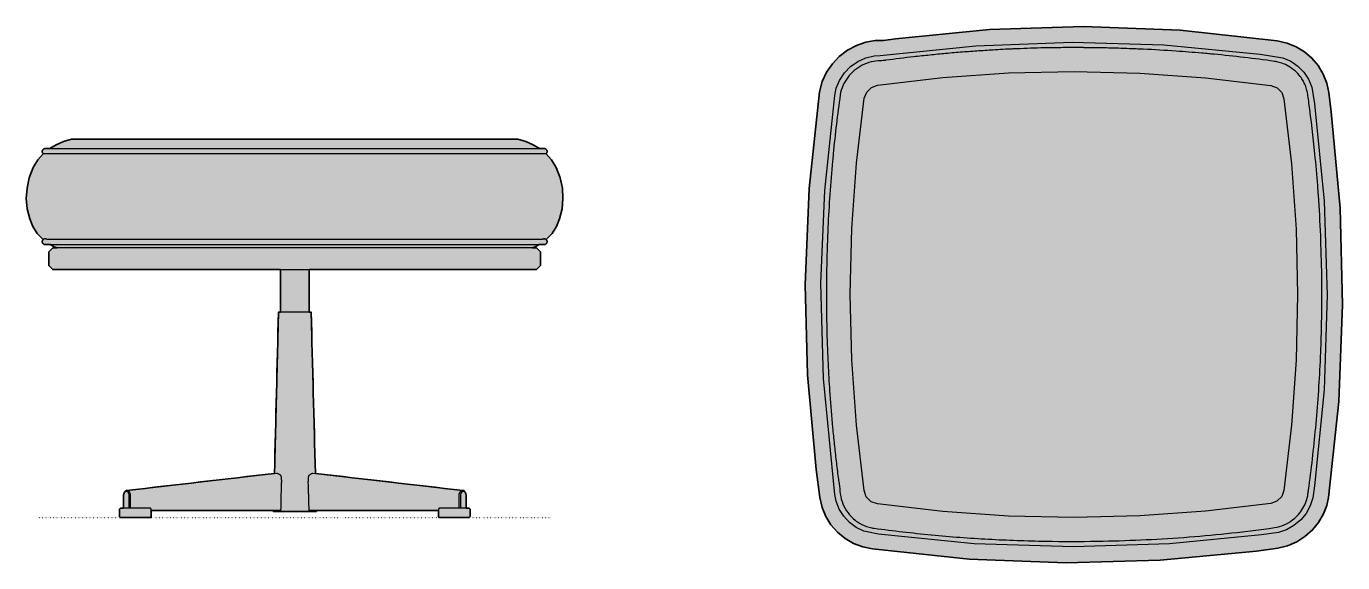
# Model space of a CAD drawing. Header units: millimetres. Extents: x -12 to 1304, y -45 to 491.
import ezdxf

# ---------------------------------------------------------------- set-up
doc = ezdxf.new("R2010")
doc.units = ezdxf.units.MM
doc.linetypes.add('Dots', pattern=[1, 0, -1])
doc.layers.add('Blocks', color=7, linetype='Continuous')
doc.layers.add('Blocks$Fill', color=7, linetype='Continuous', true_color=0xffffff)
for name, color, linetype, lineweight, true_color in [('Blocks$Inner', 7, 'Continuous', 25, 0x007f00), ('Blocks$Outline', 7, 'Continuous', 35, 0xff3f3f), ('Groud', 7, 'Dots', 25, 0x243775)]:
    doc.layers.add(name, color=color, linetype=linetype, lineweight=lineweight, true_color=true_color)

# ---------------------------------------------------------------- blocks, each defined once
blk = doc.blocks.new('Oksen Footstool Top')
at = {"layer": 'Blocks$Fill'}
blk.add_hatch(color=256, dxfattribs=at).paths.add_polyline_path([(472.6, -263), (482.2, -260.7), (491.3, -256.8), (499.6, -251.5), (507, -244.9), (513.2, -237.3), (518.2, -228.7), (521.4, -220.3), (523.2, -212.4), (533.4, -116.6), (537.2, -19.9), (534.7, 76.6), (525.9, 173.1), (523.3, 192.2), (521.3, 201.7), (517.8, 210.7), (512.7, 219.2), (506.5, 226.6), (499.1, 233), (490.8, 238), (481.7, 241.7), (471.8, 243.9), (374.9, 254.4), (278.1, 258.3), (184.2, 255.3), (90.3, 245.9), (78.5, 244.3), (69.9, 244.2), (60.7, 242.6), (51.3, 239.3), (42.3, 234.5), (34.2, 228.3), (27.3, 221), (21.5, 212.5), (17.1, 203.4), (14.4, 192.9), (4, 96.4), (0, 0), (2.4, -89.8), (11, -184.5), (14.7, -212.3), (17, -222.3), (20.7, -231.4), (25.9, -239.8), (32.4, -247.2), (40, -253.4), (48.5, -258.4), (57.6, -261.8), (67.4, -263.7), (164.1, -273.9), (260.8, -277.6), (354.9, -274.9), (451.2, -265.9)], flags=0)
at = {"layer": 'Blocks$Inner'}
for points in [[(14.4, 192.9), (4, 96.4), (0, 0), (2.4, -89.8), (11, -184.5), (14.7, -212.3), (17, -222.3), (20.7, -231.4), (25.9, -239.8), (32.4, -247.2), (40, -253.4), (48.5, -258.4), (57.6, -261.8), (67.4, -263.7), (164.1, -273.9), (260.8, -277.6), (354.9, -274.9), (451.2, -265.9), (472.6, -263), (482.2, -260.7), (491.3, -256.8), (499.6, -251.5), (507, -244.9), (513.2, -237.3), (518.2, -228.7), (521.4, -220.3), (523.2, -212.4), (533.4, -116.6), (537.2, -19.9), (534.7, 76.6), (525.9, 173.1), (523.3, 192.2), (521.3, 201.7), (517.8, 210.7), (512.7, 219.2), (506.5, 226.6), (499.1, 233), (490.8, 238), (481.7, 241.7), (471.8, 243.9), (374.9, 254.4), (278.1, 258.3), (184.2, 255.3), (90.3, 245.9), (78.5, 244.3), (69.9, 244.2), (60.7, 242.6), (51.3, 239.3), (42.3, 234.5), (34.2, 228.3), (27.3, 221), (21.5, 212.5), (17.1, 203.4)], [(75.1, 229.2), (170.6, 239), (266.8, 242.5), (358.5, 239.8), (454.8, 230.7), (477.6, 226.9), (485.3, 223.5), (492.3, 218.7), (498.3, 212.7), (503, 205.6), (506.3, 197.7), (509.2, 181), (518.8, 83.7), (521.9, -10.2), (518.7, -104.9), (509.2, -200.7), (507.4, -212.7), (504.8, -220.8), (500.7, -228.4), (495.3, -234.9), (488.6, -240.5), (481.2, -244.6), (473, -247.3), (456.2, -249.7), (364.1, -258.6), (268.1, -261.7), (169, -258.6), (73.4, -249.1), (58.7, -246.1), (51.2, -242.5), (44.4, -237.4), (38.7, -231.2), (34.2, -224), (31.2, -216), (29.9, -209.5), (18.4, -93.4), (15.9, 1.6), (19.6, 94.4), (29.6, 189.4), (31.2, 196.7), (34.3, 204.2), (39.5, 212), (45.5, 218.1), (52.7, 223.2), (60.6, 226.8), (69.1, 228.8)], [(465.6, 199.3), (471.9, 197), (476.5, 192.3), (478.6, 186), (486.2, 121), (490.7, 55.8), (492.2, -9.7), (490.7, -75.1), (486.1, -140.3), (478.6, -205.3), (476.3, -211.5), (471.6, -216.1), (465.5, -218.5), (400.2, -226.2), (334.7, -230.8), (268.9, -232.4), (203.2, -231), (137.6, -226.4), (72.3, -218.9), (65.9, -216.6), (61.1, -211.7), (59, -205.3), (51.4, -140.2), (46.7, -74.8), (45.1, -9.3), (46.8, 56.2), (51.4, 121.5), (59.1, 186.6), (61.6, 192.6), (66.3, 197.3), (72.4, 199.7), (137.7, 207.2), (203.3, 211.8), (269, 213.2), (334.7, 211.6), (400.3, 207)]]:
    blk.add_lwpolyline(points, close=True, dxfattribs=at)
for points, knots in [([(278.4, 237.1), (276.3, 237.1), (268.7, 237.1), (255.6, 237.1), (235.4, 236.8), (220.8, 236.3), (211.6, 235.9)], [0.48442, 0.48442, 0.48442, 0.48442, 0.5, 0.5416667, 0.5833333, 0.6537416, 0.6537416, 0.6537416, 0.6537416]), ([(330.8, 235.8), (327.7, 235.9), (319.2, 236.2), (305.2, 236.7), (291.2, 236.9), (282.6, 237), (279.4, 237)], [1.3503705, 1.3503705, 1.3503705, 1.3503705, 1.3738026, 1.4154692, 1.4571359, 1.4806176, 1.4806176, 1.4806176, 1.4806176]), ([(140.5, 231.2), (135.2, 230.7), (124.6, 229.6), (104.7, 227.5), (90, 225.7), (80.7, 224.5)], [0.8328464, 0.8328464, 0.8328464, 0.8328464, 0.873514, 0.9151807, 0.9856889, 0.9856889, 0.9856889, 0.9856889]), ([(200.4, 235.4), (196.9, 235.2), (188.1, 234.7), (173.7, 233.8), (157.2, 232.6), (146.3, 231.7), (140.5, 231.2)], [0.6819093, 0.6819093, 0.6819093, 0.6819093, 0.7078464, 0.7495131, 0.7911798, 0.8328464, 0.8328464, 0.8328464, 0.8328464]), ([(211.6, 235.9), (209.8, 235.8), (206.1, 235.7), (202.5, 235.5), (200.4, 235.4)], [0.65374158, 0.65374158, 0.65374158, 0.65374158, 0.66638005, 0.68190926, 0.68190926, 0.68190926, 0.68190926]), ([(396.4, 231.6), (387.9, 232.3), (368.4, 233.8), (346.5, 235.1), (333.2, 235.7), (330.8, 235.8)], [1.1837016, 1.1837016, 1.1837016, 1.1837016, 1.2488058, 1.3321391, 1.3503705, 1.3503705, 1.3503705, 1.3503705]), ([(408.7, 230.5), (407, 230.6), (403, 231), (399.1, 231.4), (396.4, 231.6)], [1.15364583, 1.15364583, 1.15364583, 1.15364583, 1.16666666, 1.18370159, 1.18370159, 1.18370159, 1.18370159]), ([(500, 199.3), (499.3, 200.9), (497.8, 203.9), (494.5, 209), (489.8, 214), (483.5, 218.6), (478.1, 221.1), (474.8, 222.1), (473.9, 222.3)], [1.2, 1.2, 1.2, 1.2, 1.3, 1.4, 1.55, 1.7, 1.85, 1.8992818, 1.8992818, 1.8992818, 1.8992818]), ([(28.1, 130.9), (27.9, 128.5), (25.5, 104.1), (23.9, 79.6), (22.8, 57.2)], [0.1487296, 0.1487296, 0.1487296, 0.1487296, 0.1666667, 0.3328238, 0.3328238, 0.3328238, 0.3328238]), ([(515.3, 49.2), (514.7, 62.8), (513.8, 79.2), (512.6, 95.7), (512.3, 99.2)], [0.296875, 0.296875, 0.296875, 0.296875, 0.5, 0.5442732, 0.5442732, 0.5442732, 0.5442732]), ([(22.5, 50), (22.2, 41.3), (21.5, 21.7), (21.3, 2), (21.3, -9)], [0.3510525, 0.3510525, 0.3510525, 0.3510525, 0.416157, 0.4983713, 0.4983713, 0.4983713, 0.4983713]), ([(21.3, -15.4), (21.3, -24.7), (21.6, -44.9), (22.4, -67), (23.1, -80.1), (23.2, -82.2)], [0.5117914, 0.5117914, 0.5117914, 0.5117914, 0.5795046, 0.662838, 0.678091, 0.678091, 0.678091, 0.678091]), ([(503.2, -204.8), (506, -184.2), (510.9, -141.6), (514, -97.1), (515.1, -73.4), (515.2, -71.4)], [2.0198378, 2.0198378, 2.0198378, 2.0198378, 2.3323378, 2.6656712, 2.6899633, 2.6899633, 2.6899633, 2.6899633]), ([(23.2, -82.3), (23.6, -91.3), (24.8, -111.5), (26.9, -137), (29.1, -159.2), (31, -176), (32.6, -189), (33.6, -196.4), (33.9, -198.4)], [0.6822823, 0.6822823, 0.6822823, 0.6822823, 0.75, 0.8333333, 0.875, 0.9166667, 0.9583333, 0.9732229, 0.9732229, 0.9732229, 0.9732229]), ([(35.2, -208.8), (35.7, -212.3), (37.4, -219), (42.5, -228), (47.4, -233), (50, -235.1)], [0, 0, 0, 0, 0.2, 0.4, 0.5962453, 0.5962453, 0.5962453, 0.5962453]), ([(469.2, -242.5), (472.6, -242), (479.1, -240.1), (489.3, -234), (498.4, -223.6), (501.9, -213.9), (502.6, -208.9)], [1, 1, 1, 1, 1.2, 1.4, 1.7, 2, 2, 2, 2]), ([(50.2, -235.2), (51.5, -236.3), (55.8, -239.2), (60.6, -241.2), (64, -242.1)], [0.6, 0.6, 0.6, 0.6, 0.7, 0.8997847, 0.8997847, 0.8997847, 0.8997847]), ([(126.4, -249.8), (145.3, -251.6), (183.3, -254.4), (238.4, -256.3), (274.6, -256.4), (291.6, -256.1)], [0.1436523, 0.1436523, 0.1436523, 0.1436523, 0.2857143, 0.4285714, 0.5558036, 0.5558036, 0.5558036, 0.5558036]), ([(291.8, -256.1), (293.8, -256.1), (324.5, -255.5), (383.8, -252.7), (440.8, -246.5), (469.2, -242.5)], [0.5564402, 0.5564402, 0.5564402, 0.5564402, 0.5714286, 0.7857143, 1, 1, 1, 1])]:
    blk.add_open_spline(points, degree=3, knots=knots, dxfattribs=at)
for points in [[(279.4, 237), (279.1, 237), (278.8, 237), (278.4, 237.1)], [(75.6, 223.8), (72.4, 223.9), (66, 223.1), (57, 219.8), (49, 214.5), (42.3, 207.5), (37.5, 199.2), (35.6, 193), (35.1, 190)], [(80.6, 224.4), (78.9, 224.2), (77.3, 224), (75.6, 223.8)], [(468.9, 223.4), (448.8, 226.2), (428.8, 228.5), (408.7, 230.5)], [(473.9, 222.3), (472.2, 222.8), (470.5, 223.1), (468.9, 223.4)], [(502.6, 189.3), (502.4, 191), (501.7, 194.4), (500.6, 197.7), (500, 199.3)], [(35.1, 190), (32.4, 170.4), (30, 150.7), (28.1, 131)], [(503.6, 181.6), (503.3, 184.2), (502.9, 186.8), (502.6, 189.3)], [(509.5, 131.1), (507.8, 148), (505.9, 164.8), (503.6, 181.6)], [(512.3, 99.2), (511.5, 109.8), (510.6, 120.4), (509.5, 131.1)], [(22.8, 57.2), (22.7, 54.8), (22.6, 52.4), (22.5, 50)], [(515.4, 46.9), (515.3, 47.6), (515.3, 48.4), (515.3, 49.1)], [(515.6, 40.3), (515.5, 42.5), (515.5, 44.7), (515.4, 46.9)], [(516.5, -1.4), (516.4, 12.3), (516.1, 26.1), (515.6, 40.3)], [(21.3, -9), (21.3, -11.8), (21.3, -13.6), (21.3, -15.4)], [(515.2, -71.4), (516, -51), (516.5, -30.6), (516.5, -10.2)], [(516.5, -10.2), (516.5, -7.3), (516.5, -4.4), (516.5, -1.5)], [(33.9, -198.7), (34.4, -202.1), (34.8, -205.4), (35.2, -208.8)], [(502.6, -208.9), (502.8, -207.6), (503, -206.3), (503.2, -204.8)], [(64, -242.1), (65.7, -242.5), (67.4, -242.9), (69.1, -243.1)], [(69.1, -243.1), (88.1, -245.7), (107, -247.9), (126.1, -249.7)]]:
    blk.add_open_spline(points, degree=3, dxfattribs=at)
at = {"layer": 'Blocks$Outline'}
for points in [[(472.6, -263), (482.2, -260.7), (491.3, -256.8), (499.6, -251.5), (507, -244.9), (513.2, -237.3), (518.2, -228.7), (521.4, -220.3), (523.2, -212.4), (533.4, -116.6), (537.2, -19.9), (534.7, 76.6), (525.9, 173.1), (523.3, 192.2), (521.3, 201.7), (517.8, 210.7), (512.7, 219.2), (506.5, 226.6), (499.1, 233), (490.8, 238), (481.7, 241.7), (471.8, 243.9), (374.9, 254.4), (278.1, 258.3), (184.2, 255.3), (90.3, 245.9), (78.5, 244.3), (69.9, 244.2), (60.7, 242.6), (51.3, 239.3), (42.3, 234.5), (34.2, 228.3), (27.3, 221), (21.5, 212.5), (17.1, 203.4), (14.4, 192.9)], [(14.4, 192.9), (4, 96.4), (0, 0), (2.4, -89.8), (11, -184.5), (14.7, -212.3), (17, -222.3), (20.7, -231.4), (25.9, -239.8), (32.4, -247.2), (40, -253.4), (48.5, -258.4), (57.6, -261.8), (67.4, -263.7), (164.1, -273.9), (260.8, -277.6), (354.9, -274.9), (451.2, -265.9), (472.6, -263)]]:
    blk.add_lwpolyline(points, dxfattribs=at)
blk = doc.blocks.new('Oksen Footstool Side')
at = {"layer": 'Blocks$Fill'}
blk.add_hatch(color=256, dxfattribs=at).paths.add_polyline_path([(11.7, 368.7), (6.9, 368.7), (6.3, 368.7), (5.7, 368.5), (5.3, 368.2), (4.8, 367.9), (4.4, 367.3), (4.2, 366.9), (4.1, 366.4), (4, 365.8), (4.1, 365.2), (4.3, 364.6), (4.5, 364.2), (4.9, 363.8), (5.1, 363.6), (-0.5, 357.4), (-5.1, 349.8), (-9, 339.6), (-11.2, 329.2), (-11.9, 318.7), (-11, 308.4), (-8.5, 298.4), (-5.3, 290.7), (-0.9, 283.8), (4.9, 277.8), (4.8, 277.7), (4.4, 277.1), (4.2, 276.7), (4.1, 276.2), (4, 275.7), (4.1, 275.1), (4.3, 274.4), (4.5, 274.1), (4.9, 273.6), (5.5, 273.2), (5.9, 273), (6.4, 272.8), (12.1, 272.8), (15.9, 270.6), (18.8, 269.4), (14.6, 269.4), (10.6, 265.4), (10.6, 251.8), (14.6, 247.8), (18.7, 247.8), (242.2, 247.8), (242.2, 205.2), (240.1, 205.2), (240.1, 205.2), (236.1, 44.1), (88.4, 27.1), (88.7, 27.1), (88.4, 27.1), (88.4, 27), (88.3, 27), (88.2, 27), (88.2, 27), (88.1, 27), (88, 27), (88, 27), (87.9, 26.9), (87.8, 26.9), (87.8, 26.9), (87.7, 26.9), (87.6, 26.8), (87.6, 26.8), (87.5, 26.8), (87.4, 26.7), (87.4, 26.7), (87.3, 26.7), (87.3, 26.6), (87.3, 26.6), (87.2, 26.6), (87.2, 26.6), (87.1, 26.5), (87.1, 26.5), (87.1, 26.5), (87, 26.4), (87, 26.4), (86.9, 26.3), (86.9, 26.3), (86.9, 26.2), (86.8, 26.2), (86.8, 26.1), (86.7, 26.1), (86.7, 26), (86.6, 25.9), (86.5, 25.8), (86.4, 25.6), (86.3, 25.4), (86.2, 25.2), (86.1, 25), (85.8, 24.4), (85.8, 24.3), (85.7, 24.3), (85.7, 24.2), (85.7, 24.1), (85.6, 24), (85.6, 24), (85.6, 23.9), (85.5, 23.8), (85.5, 23.7), (85.5, 23.6), (85.4, 23.5), (85.4, 23.4), (85.4, 23.2), (85.4, 23.1), (85.3, 22.9), (85.3, 22.8), (85.3, 22.6), (85.3, 22.5), (85.3, 22.3), (85.3, 22.2), (85.3, 22.1), (85.3, 21.7), (85.3, 15.9), (85.3, 9.4), (82.1, 9.4), (81.1, 8.4), (81.1, 1), (82.1, 0), (112.3, 0), (113, 1), (113, 7), (234.9, 7), (234.9, 6.2), (234.9, 6.2), (278, 6.2), (278, 6.2), (278, 7), (399.9, 7), (399.9, 1), (400.6, 0), (430.8, 0), (431.8, 1), (431.8, 8.4), (430.8, 9.4), (427.7, 9.4), (427.7, 21.7), (427.7, 22), (427.7, 22.1), (427.7, 22.2), (427.7, 22.2), (427.7, 22.2), (427.7, 22.3), (427.6, 22.5), (427.6, 22.6), (427.6, 22.8), (427.6, 22.9), (427.6, 23.1), (427.5, 23.2), (427.5, 23.4), (427.5, 23.5), (427.4, 23.6), (427.4, 23.7), (427.4, 23.8), (427.4, 23.9), (427.3, 24), (427.3, 24.1), (427.3, 24.1), (427.2, 24.2), (427.2, 24.3), (427.1, 24.4), (427.1, 24.5), (427, 24.6), (427, 24.6), (427, 24.7), (426.9, 24.8), (426.8, 25.1), (426.7, 25.3), (426.6, 25.4), (426.5, 25.6), (426.4, 25.8), (426.4, 25.8), (426.3, 25.9), (426.3, 26), (426.2, 26), (426.2, 26.1), (426.2, 26.1), (426.1, 26.2), (426.1, 26.2), (426, 26.3), (426, 26.3), (426, 26.4), (425.9, 26.4), (425.9, 26.4), (425.8, 26.5), (425.8, 26.5), (425.8, 26.5), (425.7, 26.6), (425.7, 26.6), (425.7, 26.6), (425.6, 26.6), (425.6, 26.7), (425.5, 26.7), (425.5, 26.7), (425.4, 26.8), (425.3, 26.8), (425.3, 26.8), (425.2, 26.9), (425.1, 26.9), (425.1, 26.9), (425, 26.9), (424.9, 27), (424.9, 27), (424.8, 27), (424.7, 27), (424.7, 27), (424.6, 27), (424.5, 27), (424.5, 27.1), (277, 44.1), (272.8, 205.2), (272.8, 205.2), (270.7, 205.2), (270.7, 247.8), (497.9, 247.8), (501.9, 251.8), (501.9, 265.4), (497.9, 269.4), (493.8, 269.4), (496.6, 270.6), (500.5, 272.8), (506.2, 272.8), (506.7, 273), (507.1, 273.2), (507.7, 273.6), (508.1, 274.1), (508.3, 274.4), (508.5, 275.1), (508.5, 275.7), (508.5, 276.2), (508.4, 276.7), (508.2, 277.1), (507.7, 277.7), (507.7, 277.8), (513.5, 283.8), (517.9, 290.7), (521.1, 298.4), (523.5, 308.4), (524.4, 318.7), (523.8, 329.2), (521.6, 339.6), (517.7, 349.8), (513, 357.4), (507.5, 363.6), (507.7, 363.8), (508.1, 364.2), (508.3, 364.6), (508.5, 365.2), (508.5, 365.8), (508.5, 366.4), (508.4, 366.9), (508.2, 367.3), (507.7, 367.9), (507.3, 368.2), (506.9, 368.5), (506.3, 368.7), (505.7, 368.7), (500.9, 368.7), (494.8, 372.6), (487.2, 375.8), (479.3, 378), (477.7, 378), (33.3, 378), (25.4, 375.8), (17.8, 372.6)], flags=0)
at = {"layer": 'Blocks$Inner'}
for p, q in [((242.2, 247.8), (242.2, 205.2)), ((270.7, 205.2), (270.7, 247.8)), ((240.1, 205.2), (236.1, 44.1)), ((277, 44.1), (272.8, 205.2)), ((234.9, 6.2), (234.9, 7)), ((278, 7), (278, 6.2))]:
    blk.add_line(p, q, dxfattribs=at)
for points in [[(5.1, 363.6), (4.9, 363.8), (4.5, 364.2), (4.3, 364.6), (4.1, 365.2), (4, 365.8), (4.1, 366.4), (4.2, 366.9), (4.4, 367.3), (4.8, 367.9), (5.3, 368.2), (5.7, 368.5), (6.3, 368.7), (6.9, 368.7), (256.3, 368.7), (505.7, 368.7), (506.3, 368.7), (506.9, 368.5), (507.3, 368.2), (507.7, 367.9), (508.2, 367.3), (508.4, 366.9), (508.5, 366.4), (508.5, 365.8), (508.5, 365.2), (508.3, 364.6), (508.1, 364.2), (507.7, 363.8), (507.5, 363.6)], [(500.9, 368.7), (494.8, 372.6), (487.2, 375.8), (479.3, 378), (477.7, 378), (473, 378), (465.3, 378), (463.1, 378), (458.3, 378), (452.1, 378), (387.1, 378), (321.8, 378), (256.4, 378), (256.3, 378), (256.2, 378), (190.7, 378), (125.5, 378), (60.5, 378), (54.2, 378), (49.5, 378), (47.2, 378), (39.6, 378), (34.9, 378), (33.3, 378), (25.4, 375.8), (17.8, 372.6), (11.7, 368.7)], [(4.9, 277.8), (-0.9, 283.8), (-5.3, 290.7), (-8.5, 298.4), (-11, 308.4), (-11.9, 318.7), (-11.2, 329.2), (-9, 339.6), (-5.1, 349.8), (-0.5, 357.4), (5.1, 363.6)], [(507.7, 277.8), (513.5, 283.8), (517.9, 290.7), (521.1, 298.4), (523.5, 308.4), (524.4, 318.7), (523.8, 329.2), (521.6, 339.6), (517.7, 349.8), (513, 357.4), (507.5, 363.6)], [(8.8, 277.9), (8.5, 278.1), (8.1, 278.3), (7.5, 278.5), (6.9, 278.6), (6.3, 278.5), (5.7, 278.3), (5.3, 278.1), (4.8, 277.7), (4.4, 277.1), (4.2, 276.7), (4.1, 276.2), (4, 275.7), (4.1, 275.1), (4.3, 274.4), (4.5, 274.1), (4.9, 273.6), (5.5, 273.2), (5.9, 273), (6.4, 272.8), (256.3, 272.8), (506.2, 272.8), (506.7, 273), (507.1, 273.2), (507.7, 273.6), (508.1, 274.1), (508.3, 274.4), (508.5, 275.1), (508.5, 275.7), (508.5, 276.2), (508.4, 276.7), (508.2, 277.1), (507.7, 277.7), (507.3, 278.1), (506.9, 278.3), (506.3, 278.5), (505.7, 278.6), (505, 278.5), (504.4, 278.3), (504.1, 278.1), (503.8, 277.9)], [(7.4, 278.5), (6.9, 278.6), (6.3, 278.5)], [(505.1, 278.5), (505.7, 278.6), (506.2, 278.5)], [(14.6, 269.4), (10.6, 265.4), (10.6, 251.8), (14.6, 247.8)], [(18.8, 269.4), (15.9, 270.6), (12.1, 272.8)], [(493.8, 269.4), (496.6, 270.6), (500.5, 272.8)], [(497.9, 247.8), (501.9, 251.8), (501.9, 265.4), (497.9, 269.4)], [(88.7, 27.1), (88.4, 27.1), (238.3, 44.4)], [(274.6, 44.4), (424.5, 27.1), (424.2, 27.1)], [(85.3, 21.7), (85.3, 15.9), (85.3, 9.4)], [(90.9, 9.4), (90.9, 16.8), (90.9, 22)], [(422, 22), (422, 16.8), (422, 9.4)], [(427.7, 9.4), (427.7, 15.9), (427.7, 21.7)], [(242.3, 7), (113, 7)], [(399.9, 7), (270.7, 7)]]:
    blk.add_lwpolyline(points, dxfattribs=at)
for points in [[(81.1, 8.4), (81.1, 1), (82.1, 0), (112.3, 0), (113, 1), (113, 8.4), (112.3, 9.4), (82.1, 9.4)], [(431.8, 1), (431.8, 8.4), (430.8, 9.4), (400.6, 9.4), (399.9, 8.4), (399.9, 1), (400.6, 0), (430.8, 0)]]:
    blk.add_lwpolyline(points, close=True, dxfattribs=at)
for points, knots in [([(19, 363.5), (16, 363.5), (12.1, 363.5), (8.6, 363.5), (7, 363.6), (6, 363.6), (5.5, 363.6), (5.2, 363.6), (5.1, 363.6), (5.1, 363.6)], [527.5988874, 527.5988874, 527.5988874, 527.5988874, 527.765554, 527.8488874, 527.9322207, 527.9738874, 528.015554, 528.0572207, 528.0988874, 528.0988874, 528.0988874, 528.0988874]), ([(35.8, 363.5), (30.3, 363.5), (27.7, 363.5), (24.4, 363.5), (21.9, 363.5), (20, 363.5), (19.2, 363.5), (19, 363.5)], [527.0890399, 527.0890399, 527.0890399, 527.0890399, 527.1988874, 527.2988874, 527.3988874, 527.4988875, 527.5988874, 527.5988874, 527.5988874, 527.5988874]), ([(221.3, 363.5), (48.8, 363.5), (45.8, 363.5), (41.7, 363.5), (37.7, 363.5), (36.2, 363.5), (35.8, 363.5)], [526.8267327, 526.8267327, 526.8267327, 526.8267327, 526.840203, 526.990203, 527.065203, 527.0890399, 527.0890399, 527.0890399, 527.0890399]), ([(476.8, 363.5), (476.4, 363.5), (474.9, 363.5), (470.8, 363.5), (466.8, 363.5), (463.8, 363.5), (291.3, 363.5)], [526.2687517, 526.2687517, 526.2687517, 526.2687517, 526.2925886, 526.3675886, 526.5175886, 526.5310589, 526.5310589, 526.5310589, 526.5310589]), ([(493.6, 363.5), (493.3, 363.5), (492.6, 363.5), (490.7, 363.5), (488.2, 363.5), (484.9, 363.5), (482.2, 363.5), (476.8, 363.5)], [525.7589042, 525.7589042, 525.7589042, 525.7589042, 525.8589042, 525.9589042, 526.0589042, 526.1589042, 526.2687517, 526.2687517, 526.2687517, 526.2687517]), ([(507.5, 363.6), (507.5, 363.6), (507.4, 363.6), (507, 363.6), (506.5, 363.6), (505.6, 363.6), (504, 363.5), (500.4, 363.5), (496.6, 363.5), (493.6, 363.5)], [525.2589042, 525.2589042, 525.2589042, 525.2589042, 525.3005709, 525.3422376, 525.3839042, 525.4255709, 525.5089042, 525.5922376, 525.7589042, 525.7589042, 525.7589042, 525.7589042]), ([(18.9, 277.9), (15.8, 277.9), (12.1, 277.9), (9.5, 277.9), (8.8, 277.9)], [22.6413045, 22.6413045, 22.6413045, 22.6413045, 22.8079711, 22.882609, 22.882609, 22.882609, 22.882609]), ([(256.3, 277.9), (38.8, 277.9), (34.7, 277.9), (29.2, 277.9), (24.1, 277.9), (20.6, 277.9), (19.2, 277.9), (18.9, 277.9)], [21.9413045, 21.9413045, 21.9413045, 21.9413045, 22.0413045, 22.1913046, 22.3413046, 22.4913047, 22.6413045, 22.6413045, 22.6413045, 22.6413045]), ([(493.7, 277.9), (493.3, 277.9), (492, 277.9), (488.5, 277.9), (483.3, 277.9), (477.8, 277.9), (473.8, 277.9), (256.3, 277.9)], [21.2413045, 21.2413045, 21.2413045, 21.2413045, 21.3913043, 21.5413044, 21.6913044, 21.8413045, 21.9413045, 21.9413045, 21.9413045, 21.9413045]), ([(503.8, 277.9), (503.1, 277.9), (500.4, 277.9), (496.7, 277.9), (493.7, 277.9)], [21, 21, 21, 21, 21.0746378, 21.2413045, 21.2413045, 21.2413045, 21.2413045]), ([(80.8, 269.4), (27.1, 269.4), (24.8, 269.4), (21.9, 269.4), (20, 269.4), (18.8, 269.4), (14.6, 269.4)], [-248.351694, -248.351694, -248.351694, -248.351694, -216.516984, -200.249165, -183.981347, -169.688344, -169.688344, -169.688344, -169.688344]), ([(256.3, 269.4), (170.7, 269.4), (167.6, 269.4), (161.8, 269.4), (153.4, 269.4), (143, 269.4), (130.3, 269.4), (116.5, 269.4), (103.5, 269.4), (92.4, 269.4), (84.8, 269.4), (81.3, 269.4), (80.8, 269.4)], [-338.9794, -338.9794, -338.9794, -338.9794, -338.176885, -329.797485, -321.418084, -313.038683, -298.228514, -283.418345, -271.203547, -258.98875, -249.893292, -248.351694, -248.351694, -248.351694, -248.351694]), ([(431.8, 269.4), (431.3, 269.4), (427.8, 269.4), (420.2, 269.4), (409.1, 269.4), (396.1, 269.4), (382.2, 269.4), (369.6, 269.4), (359.1, 269.4), (350.8, 269.4), (344.9, 269.4), (341.9, 269.4), (256.3, 269.4)], [-429.607106, -429.607106, -429.607106, -429.607106, -428.065508, -418.97005, -406.755252, -394.540455, -379.730286, -364.920116, -356.540716, -348.161315, -339.781914, -338.9794, -338.9794, -338.9794, -338.9794]), ([(497.9, 269.4), (493.7, 269.4), (492.6, 269.4), (490.6, 269.4), (487.8, 269.4), (485.5, 269.4), (431.8, 269.4)], [-508.270455, -508.270455, -508.270455, -508.270455, -493.977453, -477.709634, -461.441816, -429.607106, -429.607106, -429.607106, -429.607106]), ([(14.6, 247.8), (18.8, 247.8), (20, 247.8), (21.9, 247.8), (24.9, 247.8), (28, 247.8), (30.9, 247.8), (32.3, 247.8), (256.3, 247.8)], [-144.707549, -144.707549, -144.707549, -144.707549, -130.414547, -114.146728, -97.87891, -63.387666, -49.608886, -35.830105, -35.830105, -35.830105, -35.830105]), ([(256.3, 247.8), (480.3, 247.8), (481.6, 247.8), (484.6, 247.8), (487.6, 247.8), (490.6, 247.8), (492.6, 247.8), (493.7, 247.8), (497.9, 247.8)], [-35.830105, -35.830105, -35.830105, -35.830105, -22.051325, -8.272545, 26.218699, 42.486518, 58.754336, 73.047338, 73.047338, 73.047338, 73.047338]), ([(240.4, 205.2), (240.3, 205.2), (240.3, 205.2), (240.2, 205.2), (240.1, 205.2), (240.1, 205.2), (240.1, 205.2)], [0.15152625, 0.15152625, 0.15152625, 0.15152625, 0.15625, 0.171875, 0.1796875, 0.1875, 0.1875, 0.1875, 0.1875]), ([(272.8, 205.2), (272.8, 205.2), (272.8, 205.2), (272.7, 205.2), (272.6, 205.2), (272.4, 205.2), (272.1, 205.2), (271.7, 205.2), (271.2, 205.2), (270.7, 205.2), (270.3, 205.2), (270, 205.2), (269.6, 205.2), (269.2, 205.2), (268.6, 205.2), (267.9, 205.2), (267.2, 205.2), (266.6, 205.2), (266, 205.2), (265.3, 205.2), (264.8, 205.2), (264.4, 205.2), (264.1, 205.2), (263.8, 205.2), (263.1, 205.2), (262.3, 205.2), (261.4, 205.2), (260.7, 205.2), (259.9, 205.2), (258.8, 205.2), (257.4, 205.2), (255.7, 205.2), (254.3, 205.2), (253.2, 205.2), (252.1, 205.2), (250.9, 205.2), (250, 205.2), (249.2, 205.2), (248.6, 205.2), (248, 205.2), (247.5, 205.2), (246.9, 205.2), (246.3, 205.2), (245.7, 205.2), (244.9, 205.2), (243.9, 205.2), (243.1, 205.2), (242.5, 205.2), (242.3, 205.2), (242, 205.2), (241.7, 205.2), (241.3, 205.2), (240.9, 205.2), (240.5, 205.2), (240.4, 205.2), (240.2, 205.2), (240.2, 205.2), (240.1, 205.2), (240.1, 205.2), (240.2, 205.2), (240.3, 205.2), (240.4, 205.2), (240.5, 205.2), (240.5, 205.2)], [161.1507023, 161.1507023, 161.1507023, 161.1507023, 161.1585539, 161.1710539, 161.1835539, 161.1960539, 161.2085539, 161.2210539, 161.2335539, 161.2460539, 161.2523039, 161.2585539, 161.2648039, 161.2710539, 161.2835539, 161.2960539, 161.3085539, 161.3210539, 161.3335539, 161.3460539, 161.3585539, 161.3648039, 161.3710539, 161.3773039, 161.3835539, 161.4085539, 161.4210539, 161.4335539, 161.4460539, 161.4585539, 161.4835539, 161.5085539, 161.5210539, 161.5335539, 161.5460539, 161.5585539, 161.5710539, 161.5773039, 161.5835539, 161.5898039, 161.5960539, 161.6023039, 161.6085539, 161.6148039, 161.6210539, 161.6335539, 161.6460539, 161.6491789, 161.6523039, 161.6554289, 161.6585539, 161.6648039, 161.6710539, 161.6835539, 161.6898039, 161.6960539, 161.7023039, 161.7085539, 161.7210539, 161.7273039, 161.7335539, 161.7460539, 161.7502206, 161.7502206, 161.7502206, 161.7502206]), ([(238.3, 44.4), (238.5, 44.4), (238.7, 44.3), (239.2, 44.2), (239.7, 44), (240.5, 43.6), (241.2, 43.2), (241.7, 42.7), (241.9, 42.4), (242.1, 42.2), (242.3, 42), (242.4, 41.7), (242.7, 41.2), (242.8, 40.3), (242.9, 39.3), (242.9, 38.4), (242.9, 37.8), (243, 37.4), (243, 36.9), (243, 36.2), (243, 35.1), (242.9, 33.3), (242.8, 30.7), (242.7, 27.4), (242.6, 23.2), (242.5, 16.9), (242.4, 11.2), (242.3, 7)], [150.8775745, 150.8775745, 150.8775745, 150.8775745, 150.8931995, 150.9088245, 150.9244495, 150.9400745, 150.9713245, 150.9869495, 150.994762, 151.0025745, 151.010387, 151.0181995, 151.0338245, 151.0650745, 151.0963245, 151.1119495, 151.119762, 151.1275745, 151.135387, 151.1431995, 151.1588245, 151.1900745, 151.2213245, 151.2525745, 151.2838245, 151.3150745, 151.3775745, 151.3775745, 151.3775745, 151.3775745]), ([(270.7, 7), (270.6, 11.2), (270.4, 16.9), (270.3, 23.2), (270.2, 27.4), (270.1, 30.7), (270, 33.3), (269.9, 35.1), (269.9, 36.3), (270, 36.9), (270, 37.4), (270, 37.8), (270, 38.4), (270, 39.3), (270.1, 40.3), (270.3, 41.2), (270.5, 41.7), (270.7, 42), (270.8, 42.2), (271, 42.4), (271.3, 42.7), (271.8, 43.2), (272.5, 43.6), (273.2, 44), (273.7, 44.2), (274.2, 44.3), (274.5, 44.4), (274.6, 44.4)], [1, 1, 1, 1, 1.0625, 1.09375, 1.125, 1.15625, 1.1875, 1.21875, 1.234375, 1.2421875, 1.25, 1.2578125, 1.265625, 1.28125, 1.3125, 1.34375, 1.359375, 1.3671875, 1.375, 1.3828125, 1.390625, 1.40625, 1.4375, 1.453125, 1.46875, 1.484375, 1.5, 1.5, 1.5, 1.5]), ([(92.3, 22.1), (92.3, 22.4), (92.3, 23), (92, 24.3), (91.3, 25.7), (90.1, 26.8), (88.7, 27.2), (87.3, 26.8), (86.6, 26.1), (85.8, 24.4)], [1, 1, 1, 1, 1.0625, 1.125, 1.25, 1.375, 1.5, 1.625, 1.75, 1.75, 1.75, 1.75]), ([(420.6, 22.1), (420.6, 22.4), (420.6, 23), (420.9, 24.3), (421.6, 25.7), (422.8, 26.8), (424.2, 27.2), (425.6, 26.8), (426.3, 26.1), (426.9, 24.8)], [0, 0, 0, 0, 0.0625, 0.125, 0.25, 0.375, 0.5, 0.625, 0.75, 0.75, 0.75, 0.75]), ([(90.9, 22), (90.9, 22.3), (90.9, 22.8), (90.7, 23.7), (90.5, 24.3), (90.3, 24.6), (90.1, 24.9), (89.8, 25.3), (89.3, 25.7), (88.8, 26), (87.9, 26.2), (87, 25.9), (86.3, 25.3), (86.1, 24.9), (85.9, 24.7), (85.9, 24.6), (85.7, 24.3), (85.6, 23.9), (85.4, 23.3), (85.3, 22.7), (85.3, 22.3), (85.3, 22)], [2, 2, 2, 2, 2.643036, 3.729231, 4.589273, 4.732675, 4.875632, 5.681073, 6.497317, 7.315696, 8.134551, 10.067616, 11.169306, 11.577267, 11.820693, 11.892315, 12.035657, 12.815247, 13.287127, 13.909469, 14.626126, 14.626126, 14.626126, 14.626126]), ([(92.3, 9.4), (92.3, 11.1), (92.3, 14.1), (92.3, 17.7), (92.3, 19.9), (92.3, 21), (92.3, 21.6), (92.3, 21.9), (92.3, 22.1)], [0.1580902, 0.1580902, 0.1580902, 0.1580902, 0.5, 0.75, 0.875, 0.9375, 0.96875, 1, 1, 1, 1]), ([(420.6, 9.4), (420.6, 11.1), (420.6, 14.1), (420.6, 17.7), (420.6, 19.9), (420.6, 21), (420.6, 21.6), (420.6, 21.9), (420.6, 22.1)], [-0.8419098, -0.8419098, -0.8419098, -0.8419098, -0.5, -0.25, -0.125, -0.0625, -0.03125, 0, 0, 0, 0]), ([(427.7, 22), (427.7, 22.3), (427.6, 22.7), (427.5, 23.3), (427.4, 23.9), (427.2, 24.3), (427, 24.6), (427, 24.7), (426.9, 24.9), (426.6, 25.3), (425.9, 25.9), (425, 26.2), (424.1, 26), (423.6, 25.7), (423.1, 25.3), (422.8, 24.9), (422.6, 24.6), (422.5, 24.3), (422.2, 23.7), (422, 22.8), (422, 22.3), (422, 22)], [2.350672, 2.350672, 2.350672, 2.350672, 3.067329, 3.689671, 4.161551, 4.941141, 5.084483, 5.156105, 5.399531, 5.807492, 6.909182, 8.842247, 9.661102, 10.479481, 11.295725, 12.101166, 12.244123, 12.387525, 13.247567, 14.333762, 14.976798, 14.976798, 14.976798, 14.976798]), ([(236.2, 6.2), (235, 6.2), (234.9, 6.2), (234.9, 6.2), (234.9, 6.2)], [0.20618989, 0.20618989, 0.20618989, 0.20618989, 0.21755353, 0.22218921, 0.22218921, 0.22218921, 0.22218921]), ([(270.7, 6.2), (242.1, 6.2), (241.8, 6.2), (241.2, 6.2), (240.7, 6.2), (240.2, 6.2), (239.8, 6.2), (239.2, 6.2), (238.4, 6.2), (237.5, 6.2), (236.7, 6.2), (236.4, 6.2), (236.2, 6.2)], [0.0561899, 0.0561899, 0.0561899, 0.0561899, 0.0686899, 0.0811899, 0.0936899, 0.1061899, 0.1186899, 0.1311899, 0.1561899, 0.1811899, 0.1936899, 0.2061899, 0.2061899, 0.2061899, 0.2061899]), ([(277.7, 6.2), (276.2, 6.2), (276, 6.2), (275.6, 6.2), (275.1, 6.2), (274.4, 6.2), (273.5, 6.2), (272.2, 6.2), (271.1, 6.2), (270.7, 6.2)], [-0.05625, -0.05625, -0.05625, -0.05625, -0.04375, -0.03125, -0.00625, 0.00625, 0.01875, 0.04375, 0.0561899, 0.0561899, 0.0561899, 0.0561899]), ([(278, 6.2), (278, 6.2), (278, 6.2), (278, 6.2), (277.8, 6.2), (277.7, 6.2), (277.7, 6.2)], [-0.1, -0.1, -0.1, -0.1, -0.0875, -0.075, -0.0625, -0.05625, -0.05625, -0.05625, -0.05625])]:
    blk.add_open_spline(points, degree=3, knots=knots, dxfattribs=at)
for points in [[(256.3, 363.5), (241.1, 363.5), (231.2, 363.5), (221.3, 363.5)], [(291.3, 363.5), (281.4, 363.5), (271.5, 363.5), (256.3, 363.5)], [(85.3, 22), (85.3, 21.9), (85.3, 21.8), (85.3, 21.7)], [(427.7, 21.7), (427.7, 21.8), (427.7, 21.9), (427.7, 22)]]:
    blk.add_open_spline(points, degree=3, dxfattribs=at)
at = {"layer": 'Blocks$Outline'}
for points in [[(500.9, 368.7), (494.8, 372.6), (487.2, 375.8), (479.3, 378), (477.7, 378), (473, 378), (465.3, 378), (463.1, 378), (458.3, 378), (452.1, 378), (387.1, 378), (321.8, 378), (256.4, 378), (256.3, 378), (256.2, 378), (190.7, 378), (125.5, 378), (60.5, 378), (54.2, 378), (49.5, 378), (47.2, 378), (39.6, 378), (34.9, 378), (33.3, 378), (25.4, 375.8), (17.8, 372.6), (11.7, 368.7)], [(5.1, 363.6), (-0.5, 357.4), (-5.1, 349.8), (-9, 339.6), (-11.2, 329.2), (-11.9, 318.7), (-11, 308.4), (-8.5, 298.4), (-5.3, 290.7), (-0.9, 283.8), (4.9, 277.8)], [(507.7, 277.8), (513.5, 283.8), (517.9, 290.7), (521.1, 298.4), (523.5, 308.4), (524.4, 318.7), (523.8, 329.2), (521.6, 339.6), (517.7, 349.8), (513, 357.4), (507.5, 363.6)], [(12.1, 272.8), (15.9, 270.6), (18.8, 269.4)], [(493.8, 269.4), (496.6, 270.6), (500.5, 272.8)], [(242.2, 247.8), (242.2, 205.2)], [(270.7, 205.2), (270.7, 247.8)], [(85.3, 22.2), (85.3, 22.1)], [(427.7, 22.1), (427.7, 22.2)], [(85.3, 9.4), (82.1, 9.4), (81.1, 8.4)], [(81.1, 8.4), (81.1, 1), (82.1, 0), (112.3, 0), (113, 1), (113, 7)], [(278, 6.2), (278, 7)], [(399.9, 7), (399.9, 1), (400.6, 0), (430.8, 0), (431.8, 1)], [(431.8, 1), (431.8, 8.4), (430.8, 9.4), (427.7, 9.4)]]:
    blk.add_lwpolyline(points, dxfattribs=at)
for points, knots in [([(11.7, 368.7), (10.1, 368.7), (8.5, 368.7), (6.9, 368.7), (6.7, 368.7), (6.5, 368.7), (6.3, 368.7), (6.1, 368.6), (5.9, 368.5), (5.7, 368.5), (5.5, 368.4), (5.4, 368.3), (5.3, 368.2), (5.1, 368.1), (5, 368), (4.8, 367.9), (4.7, 367.7), (4.5, 367.5), (4.4, 367.3), (4.3, 367.1), (4.3, 367), (4.2, 366.9), (4.2, 366.7), (4.1, 366.5), (4.1, 366.4), (4, 366.2), (4, 366), (4, 365.8), (4, 365.6), (4.1, 365.4), (4.1, 365.2), (4.2, 365), (4.2, 364.8), (4.3, 364.6), (4.4, 364.5), (4.4, 364.4), (4.5, 364.2), (4.6, 364.1), (4.7, 363.9), (4.9, 363.8), (4.9, 363.7), (5, 363.7), (5.1, 363.6)], [-545.899293, -545.899293, -545.899293, -545.899293, -541.098887, -541.098887, -541.098887, -540.098887, -540.098887, -540.098887, -539.098887, -539.098887, -539.098887, -538.098887, -538.098887, -538.098887, -537.098887, -537.098887, -537.098887, -536.098887, -536.098887, -536.098887, -535.098887, -535.098887, -535.098887, -534.098887, -534.098887, -534.098887, -533.098887, -533.098887, -533.098887, -532.098887, -532.098887, -532.098887, -531.098887, -531.098887, -531.098887, -530.098887, -530.098887, -530.098887, -529.098887, -529.098887, -529.098887, -528.098887, -528.098887, -528.098887, -528.098887]), ([(507.5, 363.6), (507.6, 363.7), (507.6, 363.7), (507.7, 363.8), (507.8, 363.9), (507.9, 364.1), (508.1, 364.2), (508.1, 364.4), (508.2, 364.5), (508.3, 364.6), (508.3, 364.8), (508.4, 365), (508.5, 365.2), (508.5, 365.4), (508.5, 365.6), (508.5, 365.8), (508.5, 366), (508.5, 366.2), (508.5, 366.4), (508.5, 366.5), (508.4, 366.7), (508.4, 366.9), (508.3, 367), (508.2, 367.1), (508.2, 367.3), (508, 367.5), (507.9, 367.7), (507.7, 367.9), (507.6, 368), (507.4, 368.1), (507.3, 368.2), (507.1, 368.3), (507, 368.4), (506.9, 368.5), (506.7, 368.5), (506.5, 368.6), (506.3, 368.7), (506.1, 368.7), (505.9, 368.7), (505.7, 368.7), (504.1, 368.7), (502.5, 368.7), (500.9, 368.7)], [-1052.857792, -1052.857792, -1052.857792, -1052.857792, -1051.857792, -1051.857792, -1051.857792, -1050.857792, -1050.857792, -1050.857792, -1049.857792, -1049.857792, -1049.857792, -1048.857792, -1048.857792, -1048.857792, -1047.857792, -1047.857792, -1047.857792, -1046.857792, -1046.857792, -1046.857792, -1045.857792, -1045.857792, -1045.857792, -1044.857792, -1044.857792, -1044.857792, -1043.857792, -1043.857792, -1043.857792, -1042.857792, -1042.857792, -1042.857792, -1041.857792, -1041.857792, -1041.857792, -1040.857792, -1040.857792, -1040.857792, -1039.857792, -1039.857792, -1039.857792, -1035.057386, -1035.057386, -1035.057386, -1035.057386]), ([(4.9, 277.8), (4.9, 277.7), (4.9, 277.7), (4.8, 277.7), (4.7, 277.5), (4.5, 277.3), (4.4, 277.1), (4.3, 277), (4.3, 276.8), (4.2, 276.7), (4.2, 276.5), (4.1, 276.4), (4.1, 276.2), (4, 276), (4, 275.9), (4, 275.7), (4, 275.5), (4.1, 275.3), (4.1, 275.1), (4.2, 274.9), (4.2, 274.6), (4.3, 274.4), (4.4, 274.3), (4.4, 274.2), (4.5, 274.1), (4.6, 273.9), (4.7, 273.8), (4.9, 273.6), (5.1, 273.5), (5.3, 273.3), (5.5, 273.2), (5.6, 273.1), (5.7, 273), (5.9, 273), (6, 272.9), (6.2, 272.9), (6.4, 272.8), (8.3, 272.8), (10.2, 272.8), (12.1, 272.8)], [30.778535, 30.778535, 30.778535, 30.778535, 30.882609, 30.882609, 30.882609, 31.882609, 31.882609, 31.882609, 32.882609, 32.882609, 32.882609, 33.882609, 33.882609, 33.882609, 34.882609, 34.882609, 34.882609, 35.882609, 35.882609, 35.882609, 36.882609, 36.882609, 36.882609, 37.882609, 37.882609, 37.882609, 38.882609, 38.882609, 38.882609, 39.882609, 39.882609, 39.882609, 40.882609, 40.882609, 40.882609, 41.882609, 41.882609, 41.882609, 41.905396, 41.905396, 41.905396, 41.905396]), ([(500.5, 272.8), (502.4, 272.8), (504.3, 272.8), (506.2, 272.8), (506.4, 272.9), (506.5, 272.9), (506.7, 273), (506.8, 273), (506.9, 273.1), (507.1, 273.2), (507.3, 273.3), (507.5, 273.5), (507.7, 273.6), (507.8, 273.8), (507.9, 273.9), (508.1, 274.1), (508.1, 274.2), (508.2, 274.3), (508.3, 274.4), (508.3, 274.6), (508.4, 274.9), (508.5, 275.1), (508.5, 275.3), (508.5, 275.5), (508.5, 275.7), (508.5, 275.9), (508.5, 276), (508.5, 276.2), (508.5, 276.4), (508.4, 276.5), (508.4, 276.7), (508.3, 276.8), (508.2, 277), (508.2, 277.1), (508, 277.3), (507.9, 277.5), (507.7, 277.7), (507.7, 277.7), (507.7, 277.7), (507.7, 277.8)], [43.859822, 43.859822, 43.859822, 43.859822, 43.882609, 43.882609, 43.882609, 44.882609, 44.882609, 44.882609, 45.882609, 45.882609, 45.882609, 46.882609, 46.882609, 46.882609, 47.882609, 47.882609, 47.882609, 48.882609, 48.882609, 48.882609, 49.882609, 49.882609, 49.882609, 50.882609, 50.882609, 50.882609, 51.882609, 51.882609, 51.882609, 52.882609, 52.882609, 52.882609, 53.882609, 53.882609, 53.882609, 54.882609, 54.882609, 54.882609, 54.986683, 54.986683, 54.986683, 54.986683]), ([(18.8, 269.4), (18.1, 269.4), (16.9, 269.4), (14.6, 269.4), (13.3, 268.1), (12, 266.8), (10.6, 265.4), (10.6, 260.9), (10.6, 256.3), (10.6, 251.8), (12, 250.4), (13.3, 249.1), (14.6, 247.8), (18.8, 247.8), (20, 247.8), (21.9, 247.8), (24.9, 247.8), (28, 247.8), (30.9, 247.8), (32.3, 247.8), (242.2, 247.8)], [-177.261919, -177.261919, -177.261919, -177.261919, -169.688344, -169.688344, -169.688344, -164.031507, -164.031507, -164.031507, -150.364386, -150.364386, -150.364386, -144.707549, -144.707549, -144.707549, -130.414547, -114.146728, -97.87891, -63.387666, -49.608886, -36.125637, -36.125637, -36.125637, -36.125637]), ([(270.7, 247.8), (480.3, 247.8), (481.6, 247.8), (484.6, 247.8), (487.6, 247.8), (490.6, 247.8), (492.6, 247.8), (493.7, 247.8), (497.9, 247.8), (499.2, 249.1), (500.6, 250.4), (501.9, 251.8), (501.9, 256.3), (501.9, 260.9), (501.9, 265.4), (500.6, 266.8), (499.2, 268.1), (497.9, 269.4)], [-35.527999, -35.527999, -35.527999, -35.527999, -22.051325, -8.272545, 26.218699, 42.486518, 58.754336, 73.047338, 73.047338, 73.047338, 78.704176, 78.704176, 78.704176, 92.371297, 92.371297, 92.371297, 98.028134, 98.028134, 98.028134, 98.028134]), ([(240.1, 205.2), (240.1, 205.2), (240.1, 205.2), (240.1, 205.2), (238.8, 151.5), (237.4, 97.8), (236.1, 44.1)], [0.182396, 0.182396, 0.182396, 0.182396, 0.1875, 0.1875, 0.1875, 161.312059, 161.312059, 161.312059, 161.312059]), ([(242.2, 205.2), (242.1, 205.2), (242, 205.2), (241.7, 205.2), (241.3, 205.2), (240.9, 205.2), (240.6, 205.2), (240.4, 205.2), (240.4, 205.2), (240.3, 205.2), (240.2, 205.2), (240.2, 205.2), (240.1, 205.2), (240.1, 205.2), (240.1, 205.2)], [161.65354395, 161.65354395, 161.65354395, 161.65354395, 161.6554289, 161.65855391, 161.66480391, 161.67105391, 161.68355392, 161.68426981, 161.68938757, 161.68980392, 161.69605392, 161.70230393, 161.70855393, 161.71470625, 161.71470625, 161.71470625, 161.71470625]), ([(277, 44.1), (275.6, 97.8), (274.2, 151.5), (272.8, 205.2), (272.8, 205.2), (272.8, 205.2), (272.7, 205.2), (272.6, 205.2), (272.4, 205.2), (272.1, 205.2), (271.7, 205.2), (271.2, 205.2), (270.9, 205.2), (270.7, 205.2)], [0, 0, 0, 0, 161.150702, 161.150702, 161.150702, 161.158554, 161.171054, 161.183554, 161.196054, 161.208554, 161.221054, 161.233554, 161.244492, 161.244492, 161.244492, 161.244492]), ([(236.1, 44.1), (186.9, 38.4), (137.7, 32.7), (88.4, 27.1), (88.5, 27.1), (88.6, 27.1), (88.7, 27.1)], [-148.606507, -148.606507, -148.606507, -148.606507, 0, 0, 0, 0.292834, 0.292834, 0.292834, 0.292834]), ([(88.4, 27.1), (88.1, 27), (87.3, 26.7), (86.6, 26.1), (85.8, 24.4)], [1.5261573, 1.5261573, 1.5261573, 1.5261573, 1.625, 1.75, 1.75, 1.75, 1.75]), ([(426.9, 24.8), (426.3, 26.1), (425.7, 26.7), (424.8, 27), (424.5, 27.1)], [-0.75, -0.75, -0.75, -0.75, -0.625, -0.5261572, -0.5261572, -0.5261572, -0.5261572]), ([(85.8, 24.4), (85.7, 24.2), (85.6, 23.9), (85.4, 23.3), (85.3, 22.8), (85.3, 22.4), (85.3, 22.2)], [12.102499, 12.102499, 12.102499, 12.102499, 12.815247, 13.287127, 13.909469, 14.516138, 14.516138, 14.516138, 14.516138]), ([(85.3, 22.1), (85.3, 22.1), (85.3, 22.1), (85.3, 22), (85.3, 21.9), (85.3, 21.8), (85.3, 21.7), (85.3, 19.8), (85.3, 17.8), (85.3, 15.9), (85.3, 13.7), (85.3, 11.6), (85.3, 9.4)], [14.563155, 14.563155, 14.563155, 14.563155, 14.626126, 14.626126, 14.626126, 14.976798, 14.976798, 14.976798, 15.976798, 15.976798, 15.976798, 16.976798, 16.976798, 16.976798, 16.976798]), ([(427.7, 22.2), (427.7, 22.2), (427.7, 22.4), (427.6, 22.8), (427.5, 23.3), (427.4, 23.9), (427.2, 24.3), (427, 24.6), (427, 24.7), (426.9, 24.8), (426.9, 24.8), (426.9, 24.8)], [2.46066, 2.46066, 2.46066, 2.46066, 2.46066, 3.067329, 3.689671, 4.161551, 4.941141, 5.084483, 5.156105, 5.399531, 5.420343, 5.420343, 5.420343, 5.420343]), ([(427.7, 9.4), (427.7, 11.6), (427.7, 13.7), (427.7, 15.9), (427.7, 17.8), (427.7, 19.8), (427.7, 21.7), (427.7, 21.8), (427.7, 21.9), (427.7, 22), (427.7, 22.1), (427.7, 22.1), (427.7, 22.1)], [0, 0, 0, 0, 1, 1, 1, 2, 2, 2, 2.350672, 2.350672, 2.350672, 2.413643, 2.413643, 2.413643, 2.413643]), ([(234.9, 7), (234.9, 6.7), (234.9, 6.5), (234.9, 6.2), (234.9, 6.2), (234.9, 6.2), (235, 6.2), (236.2, 6.2), (236.4, 6.2), (236.7, 6.2), (237.5, 6.2), (238.4, 6.2), (239.2, 6.2), (239.8, 6.2), (240.2, 6.2), (240.7, 6.2), (241.2, 6.2), (241.8, 6.2), (242.1, 6.2), (270.7, 6.2), (271.1, 6.2), (272.2, 6.2), (273.5, 6.2), (274.4, 6.2), (275.1, 6.2), (275.6, 6.2), (276, 6.2), (276.2, 6.2), (277.7, 6.2), (277.7, 6.2), (277.8, 6.2), (277.9, 6.2), (278, 6.2), (278, 6.2)], [-1.043469, -1.043469, -1.043469, -1.043469, -0.222189, -0.222189, -0.222189, -0.217554, -0.20619, -0.20619, -0.20619, -0.19369, -0.18119, -0.15619, -0.13119, -0.11869, -0.10619, -0.09369, -0.08119, -0.06869, -0.05619, -0.05619, -0.05619, -0.04375, -0.01875, -0.00625, 0.00625, 0.03125, 0.04375, 0.05625, 0.05625, 0.05625, 0.0625, 0.075, 0.084297, 0.084297, 0.084297, 0.084297])]:
    blk.add_open_spline(points, degree=3, knots=knots, dxfattribs=at)
for points in [[(497.9, 269.4), (495.7, 269.4), (494.5, 269.4), (493.8, 269.4)], [(424.5, 27.1), (375.3, 32.7), (326.2, 38.4), (277, 44.1)], [(88.7, 27.1), (88.6, 27.1), (88.5, 27.1), (88.4, 27.1)], [(113, 7), (153.6, 7), (194.3, 7), (234.9, 7)], [(278, 7), (318.6, 7), (359.3, 7), (399.9, 7)], [(278, 6.2), (278, 6.2), (278, 6.2), (278, 6.2)]]:
    blk.add_open_spline(points, degree=3, dxfattribs=at)

msp = doc.modelspace()

# ---------------------------------------------------------------- linework, layer by layer
at = {"layer": 'Groud'}
msp.add_lwpolyline([(0, 0), (512.1, 0)], dxfattribs=at)

# ---------------------------------------------------------------- block references
at = {"layer": 'Blocks'}
for name, p in [('Oksen Footstool Top', (766.4, 232.5)), ('Oksen Footstool Side', (0, 0))]:
    msp.add_blockref(name, p, dxfattribs=at)

doc.saveas('drawing.dxf')
